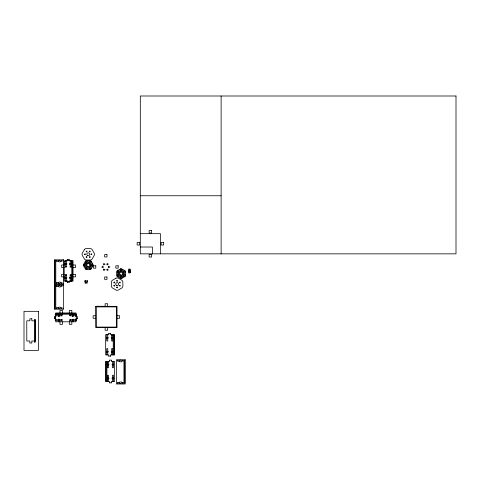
<?xml version="1.0" encoding="UTF-8"?>
<svg xmlns="http://www.w3.org/2000/svg" width="480" height="480" viewBox="0 0 480 480"><rect width="100%" height="100%" fill="white"/><g stroke="black" fill="none" stroke-linecap="round" stroke-linejoin="round"><path stroke-width="0.72" d="M54.534 260.244L54.912 259.86M54.534 285.306L54.912 284.928M54.6 318.768L55.77 318.624L55.794 321.798L76.002 321.798L76.026 318.63L77.202 318.768M55.794 316.752L55.794 312.96L76.002 312.96C75.828 314.814 75.228 318.144 77.202 316.752M63.372 283.758L63.024 284.106M63.372 308.796L63.024 309.174M76.782 316.752L76.38 317.142L76.002 316.752M55.02 318.714L55.404 318.378L55.794 318.768M76.008 318.714L76.404 318.378L76.782 318.768M55.632 317.07L55.794 316.806L55.56 317.112M69.246 260.034L69.246 259.62M69.246 281.022L73.032 281.022L73.032 260.82L69.21 260.82M67.224 260.82C68.886 259.89 64.362 261.96 64.194 260.82L64.194 281.022L67.284 281.028L67.602 281.52L67.224 281.022M67.224 281.808L67.596 281.544L67.224 282.222M140.31 195.756L221.124 195.756M140.322 233.676L160.464 233.676L160.476 253.83M140.31 247.026L152.43 247.026L152.43 253.842M67.29 259.554L69.18 259.554M64.194 264.99L61.668 264.99L61.668 267.516L64.194 267.516M73.032 264.99L75.558 264.99L75.558 267.516L73.032 267.516M65.256 266.628L66.288 266.628M70.182 266.628L71.214 266.628M128.58 270.384L129.846 270.384M128.58 271.644L130.242 271.644M129.294 272.34L130.242 272.34M64.194 274.332L61.668 274.332L61.668 276.852L64.194 276.852M73.032 274.332L75.558 274.332L75.558 276.852L73.032 276.852M65.256 275.214L66.288 275.214M70.182 275.214L71.214 275.214M67.29 282.288L69.18 282.288M55.794 313.404L76.002 313.404M55.794 314.226L76.002 314.226M58.65 314.478L59.256 314.478M72.54 314.478L73.146 314.478M95.658 315.726L93.132 315.726L93.132 318.252L95.658 318.252M117.126 315.726L119.646 315.726L119.646 318.252L117.126 318.252M58.65 316.116L59.256 316.116M72.54 316.116L73.146 316.116M54.6 316.752L55.368 317.142M58.65 319.404L59.256 319.404M72.54 319.404L73.146 319.404M58.65 321.042L59.256 321.042M72.54 321.042L73.146 321.042M108.762 333.432L110.652 333.432M108.762 356.16L110.652 356.16M109.518 360.138L111.414 360.138M109.518 382.866L111.414 382.866M67.224 260.034L67.614 260.388L67.224 259.62M69.246 281.808L69.246 282.222M62.994 259.86L63.372 260.244M54.882 284.106L54.534 283.758M62.994 284.928L63.372 285.306M54.882 309.174L54.534 308.796M55.26 317.112L55.014 316.752M221.124 96L221.124 253.842M114.066 334.692L114.066 354.894M113.442 361.404L113.442 364.254M113.442 364.86L113.442 367.716L112.41 367.716L112.41 364.86M113.442 378.144L113.442 375.294L112.41 375.294L112.41 378.144M113.442 378.75L113.442 381.606M113.244 334.692L113.244 354.894M112.686 334.692L112.686 337.548M112.686 338.154L112.686 341.004L111.654 341.004L111.654 338.154M112.686 351.438L112.686 348.582L111.654 348.582L111.654 351.438M112.686 352.044L112.686 354.894M112.41 361.404L112.41 364.254M112.41 378.75L112.41 381.606M111.654 334.692L111.654 337.548M111.654 352.044L111.654 354.894M111.474 360.204L111.33 361.374L114.504 361.404L114.504 381.606L111.33 381.63L111.474 382.806M110.718 333.492C109.23 335.37 113.184 335.064 114.504 334.692L114.504 354.894L110.574 354.924L110.718 356.094M109.452 360.204L109.596 361.374L105.666 361.404L105.666 381.606C107.082 381.168 110.97 381.018 109.452 382.806M108.696 333.492L108.84 334.662L105.666 334.692L105.666 354.894L108.84 354.924L108.696 356.094M108.522 361.404L108.522 364.254M108.522 364.86L108.522 367.716L107.484 367.716L107.484 364.86M108.522 378.144L108.522 375.294L107.484 375.294L107.484 378.144M108.522 378.75L108.522 381.606M107.76 334.692L107.76 337.548M107.76 338.154L107.76 341.004L106.728 341.004L106.728 338.154M107.76 351.438L107.76 348.582L106.728 348.582L106.728 351.438M107.76 352.044L107.76 354.894M107.652 306.258L107.652 303.732L105.126 303.732L105.126 306.258M107.652 327.72L107.652 330.246L105.126 330.246L105.126 327.72M107.484 361.404L107.484 364.254M107.484 378.75L107.484 381.606M106.926 361.404L106.926 381.606M106.728 334.692L106.728 337.548M106.728 352.044L106.728 354.894M106.11 361.404L106.11 381.606M77.262 316.812L77.262 318.708M72.594 260.82L72.594 281.022M71.772 260.82L71.772 281.022M71.832 312.96L71.832 310.434L69.306 310.434L69.306 312.96M71.832 321.798L71.832 324.324L69.306 324.324L69.306 321.798M71.52 263.676L71.52 264.282M71.52 277.566L71.52 278.172M70.194 314.778L70.194 315.816M70.194 319.704L70.194 320.742M69.876 263.676L69.876 264.282M69.876 277.566L69.876 278.172M66.594 263.676L66.594 264.282M66.594 277.566L66.594 278.172M64.95 263.676L64.95 264.282M64.95 277.566L64.95 278.172M62.49 312.96L62.49 310.434L59.964 310.434L59.964 312.96M62.49 321.798L62.49 324.324L59.964 324.324L59.964 321.798M61.608 314.778L61.608 315.816M61.608 319.704L61.608 320.742M54.534 316.812L54.534 318.708M31.83 318.792L31.83 320.796L35.616 320.796L35.616 341.004L31.83 341.004L31.83 343.008L29.808 343.008L29.808 341.004L26.778 341.004L26.778 320.796L29.808 320.796L29.808 318.792L31.83 318.792M86.142 251.466C87.186 253.248 87.372 249.714 86.142 251.466M86.142 262.26C87.216 264.03 87.39 260.496 86.142 262.26M89.364 257.04C90.27 258.822 90.786 255.402 89.364 257.004M89.364 267.834C90.348 269.61 90.624 266.19 89.364 267.798M113.85 285.696C114.966 287.424 115.014 283.992 113.85 285.66M117.852 275.238C118.932 277.014 119.01 273.498 117.852 275.238M119.424 282.474C120.396 284.25 120.78 280.794 119.43 282.438M123.432 272.022C124.554 273.756 124.578 270.3 123.432 272.022M85.674 281.118L85.626 281.862L84.336 281.118L85.626 280.374L85.674 281.118M87.438 281.118L87.384 281.85L86.118 281.118L87.384 280.386L87.438 281.118M103.068 266.976L103.02 266.238L101.73 266.976L103.02 267.72L103.068 267.03M108.546 266.964L108.6 267.72L109.884 266.976L108.6 266.238L108.546 266.964M103.722 264.168L103.77 264.93L105.054 264.192L103.77 263.448L103.722 264.138M107.898 269.76L107.85 270.51L106.56 269.766L107.85 269.022L107.898 269.76M84.534 254.238C85.602 256.02 85.734 252.516 84.534 254.238M84.534 265.032C85.638 266.814 85.674 263.31 84.534 265.032M84.96 282.852C86.01 284.52 86.052 281.232 84.96 282.816M90.972 254.238C92.106 256.002 92.094 252.504 90.972 254.238M90.972 265.032C92.088 266.808 92.082 263.328 90.972 265.032M116.634 280.854C117.54 282.678 117.99 279.21 116.634 280.854M116.634 287.292C117.558 289.116 117.966 285.648 116.634 287.292M120.642 270.396C121.578 272.214 121.962 268.746 120.648 270.36M120.642 276.84C121.554 278.652 122.004 275.19 120.648 276.804M103.722 269.73L103.77 270.51L105.054 269.766L103.77 269.022L103.728 269.676M107.898 264.198L107.85 264.93L106.56 264.192L107.85 263.448L107.898 264.222M56.352 260.874C57.222 262.704 57.738 259.332 56.364 260.832M56.352 283.002C57.222 284.826 57.738 281.454 56.364 282.954M56.352 285.942C57.282 287.784 57.648 284.322 56.352 285.942M57.93 261.456C63.684 263.622 58.782 257.748 57.936 261.42M56.352 308.064C57.282 309.906 57.648 306.444 56.352 308.064M57.93 282.444C58.728 286.248 63.756 280.428 57.93 282.444M57.93 286.524C63.642 288.768 58.8 282.798 57.936 286.488M57.93 307.512C58.62 311.232 63.828 305.652 57.936 307.476M61.278 260.874C62.13 262.716 62.694 259.308 61.284 260.832M61.278 283.002C62.13 284.838 62.694 281.43 61.284 282.954M61.278 285.942C62.19 287.784 62.628 284.31 61.278 285.942M61.278 308.064C62.19 309.912 62.628 306.432 61.278 308.064M68.856 260.394C69.024 261.498 68.982 259.41 68.856 260.394M68.856 281.382C69.168 282.474 68.868 280.656 68.856 281.37M86.484 282.84C87.234 284.538 87.858 281.406 86.49 282.798M95.658 306.6L95.766 327.612L117.012 327.612L117.012 306.366L96.036 306.258L95.658 306.6M117.438 360.768C118.272 362.604 118.872 359.202 117.444 360.72M117.438 382.89C118.29 384.726 118.848 381.336 117.444 382.848M119.016 361.35C124.65 363.654 120.024 357.636 119.022 361.314M119.016 382.338C119.808 386.13 124.836 380.334 119.016 382.338M122.364 360.768C123.168 362.598 123.846 359.22 122.37 360.72M122.364 382.89C123.186 384.726 123.816 381.336 122.37 382.848M86.142 257.016C87.156 258.828 87.366 255.354 86.142 257.016M86.142 267.81C87.132 269.646 87.402 266.106 86.142 267.81M89.364 251.442C90.462 253.236 90.492 249.702 89.364 251.442M89.364 262.236C90.336 264.036 90.672 260.58 89.37 262.194M113.85 282.45C114.75 284.28 115.242 280.806 113.856 282.414M117.852 271.998C118.896 273.81 119.058 270.3 117.852 271.998M119.424 285.672C120.6 287.436 120.48 283.938 119.424 285.672M123.432 275.214C124.362 277.038 124.806 273.546 123.432 275.214M84.282 249.768L82.368 253.08A2.4 2.4 0 0 0 82.368 255.474L84.282 258.786A2.4 2.4 0 0 0 86.358 259.986L90.18 259.986A2.4 2.4 0 0 0 92.256 258.786L94.17 255.474A2.4 2.4 0 0 0 94.17 253.08L92.256 249.768A2.4 2.4 0 0 0 90.18 248.568L86.358 248.568A2.4 2.4 0 0 0 84.282 249.768M85.374 261.192L83.466 264.504A1.134 1.134 0 0 0 83.466 265.638L85.374 268.95A1.134 1.134 0 0 0 86.358 269.52L90.18 269.52A1.134 1.134 0 0 0 91.164 268.95L93.078 265.638A1.134 1.134 0 0 0 93.078 264.504L91.164 261.192A1.134 1.134 0 0 0 90.18 260.628L86.358 260.628A1.134 1.134 0 0 0 85.374 261.192M120.588 268.848L117.282 270.762A1.134 1.134 0 0 0 116.712 271.746L116.712 275.568A1.134 1.134 0 0 0 117.282 276.552L120.588 278.46A1.134 1.134 0 0 0 121.728 278.46L125.034 276.552A1.134 1.134 0 0 0 125.604 275.568L125.604 271.746A1.134 1.134 0 0 0 125.034 270.762L121.728 268.848A1.134 1.134 0 0 0 120.588 268.848M115.956 278.208L112.644 280.122A2.4 2.4 0 0 0 111.444 282.198L111.444 286.02A2.4 2.4 0 0 0 112.644 288.096L115.956 290.01A2.4 2.4 0 0 0 118.35 290.01L121.662 288.096A2.4 2.4 0 0 0 122.862 286.02L122.862 282.198A2.4 2.4 0 0 0 121.662 280.122L118.35 278.208A2.4 2.4 0 0 0 115.956 278.208M456 96L140.31 96L140.31 253.842L456 253.842L456 96M151.656 230.502L149.13 230.502L149.13 233.028L151.656 233.028L151.656 230.502M139.662 242.502L137.136 242.502L137.136 245.022L139.662 245.022L139.662 242.502M163.65 242.502L161.124 242.502L161.124 245.022L163.65 245.022L163.65 242.502M151.656 254.496L149.13 254.496L149.13 257.022L151.656 257.022L151.656 254.496M106.986 254.604L104.628 254.604L104.628 256.962L106.986 256.962L106.986 254.604M63.372 259.86L54.534 259.86L54.534 284.106L63.372 284.106L63.372 259.86M66.288 260.316L65.256 260.316L65.256 267.132L66.288 267.132L66.288 260.316M71.214 260.316L70.182 260.316L70.182 267.132L71.214 267.132L71.214 260.316M55.794 260.748L54.978 260.748L54.978 283.224L55.794 283.224L55.794 260.748M66.78 263.676L64.764 263.676L64.764 264.282L66.78 264.282L66.78 263.676M71.706 263.676L69.69 263.676L69.69 264.282L71.706 264.282L71.706 263.676M95.79 265.8L93.432 265.8L93.432 268.158L95.79 268.158L95.79 265.8M118.182 265.8L115.824 265.8L115.824 268.158L118.182 268.158L118.182 265.8M129.846 269.118L128.58 269.118L128.58 272.91L129.846 272.91L129.846 269.118M130.242 269.814L129.294 269.814L129.294 272.592L130.242 272.592L130.242 269.814M66.288 274.71L65.256 274.71L65.256 281.526L66.288 281.526L66.288 274.71M71.214 274.71L70.182 274.71L70.182 281.526L71.214 281.526L71.214 274.71M106.986 276.996L104.628 276.996L104.628 279.354L106.986 279.354L106.986 276.996M66.78 277.566L64.764 277.566L64.764 278.172L66.78 278.172L66.78 277.566M71.706 277.566L69.69 277.566L69.69 278.172L71.706 278.172L71.706 277.566M63.372 284.928L54.534 284.928L54.534 309.174L63.372 309.174L63.372 284.928M55.794 285.81L54.978 285.81L54.978 308.292L55.794 308.292L55.794 285.81M116.49 306.888L96.288 306.888L96.288 327.09L116.49 327.09L116.49 306.888M38.394 311.328L24 311.328L24 350.472L38.394 350.472L38.394 311.328M59.256 314.286L58.65 314.286L58.65 316.308L59.256 316.308L59.256 314.286M73.146 314.286L72.54 314.286L72.54 316.308L73.146 316.308L73.146 314.286M62.112 314.778L55.29 314.778L55.29 315.816L62.112 315.816L62.112 314.778M76.506 314.778L69.69 314.778L69.69 315.816L76.506 315.816L76.506 314.778M59.256 319.212L58.65 319.212L58.65 321.234L59.256 321.234L59.256 319.212M73.146 319.212L72.54 319.212L72.54 321.234L73.146 321.234L73.146 319.212M35.178 319.536L34.356 319.536L34.356 342.264L35.178 342.264L35.178 319.536M62.112 319.704L55.29 319.704L55.29 320.742L62.112 320.742L62.112 319.704M76.506 319.704L69.69 319.704L69.69 320.742L76.506 320.742L76.506 319.704M108.066 337.548L106.422 337.548L106.422 338.154L108.066 338.154L108.066 337.548M112.992 337.548L111.348 337.548L111.348 338.154L112.992 338.154L112.992 337.548M108.066 351.438L106.422 351.438L106.422 352.044L108.066 352.044L108.066 351.438M112.992 351.438L111.348 351.438L111.348 352.044L112.992 352.044L112.992 351.438M125.214 359.754L116.376 359.754L116.376 384L125.214 384L125.214 359.754M124.776 360.636L123.954 360.636L123.954 383.118L124.776 383.118L124.776 360.636M108.822 364.254L107.184 364.254L107.184 364.86L108.822 364.86L108.822 364.254M113.748 364.254L112.104 364.254L112.104 364.86L113.748 364.86L113.748 364.254M108.822 378.144L107.184 378.144L107.184 378.75L108.822 378.75L108.822 378.144M113.748 378.144L112.104 378.144L112.104 378.75L113.748 378.75L113.748 378.144M87.546 266.328A1.452 1.452 0 0 0 89.724 265.074A1.452 1.452 0 0 0 87.546 263.814A1.452 1.452 0 0 0 87.546 266.328M90.858 266.166A1.26 1.26 0 0 0 92.754 265.074A1.26 1.26 0 0 0 90.858 263.976A1.26 1.26 0 0 0 90.858 266.166M89.196 263.346A1.26 1.26 0 0 0 91.14 262.344A1.26 1.26 0 0 0 89.298 261.162A1.26 1.26 0 0 0 89.196 263.346M85.968 263.34A1.26 1.26 0 0 0 87.918 262.35A1.26 1.26 0 0 0 86.088 261.156A1.26 1.26 0 0 0 85.968 263.34M84.324 266.106A1.26 1.26 0 0 0 86.31 265.182A1.26 1.26 0 0 0 84.522 263.928A1.26 1.26 0 0 0 84.324 266.106M85.98 268.92A1.26 1.26 0 0 0 87.924 267.918A1.26 1.26 0 0 0 86.082 266.736A1.26 1.26 0 0 0 85.98 268.92M89.19 268.914A1.26 1.26 0 0 0 91.14 267.93A1.26 1.26 0 0 0 89.31 266.73A1.26 1.26 0 0 0 89.19 268.914M87.546 255.534A1.452 1.452 0 0 0 89.724 254.28A1.452 1.452 0 0 0 87.546 253.02A1.452 1.452 0 0 0 87.546 255.534M116.43 285.36A1.446 1.446 0 0 0 118.602 284.112A1.446 1.446 0 0 0 116.43 282.858A1.446 1.446 0 0 0 116.43 285.36M117.678 276.324A1.26 1.26 0 0 0 119.628 275.334A1.26 1.26 0 0 0 117.798 274.14A1.26 1.26 0 0 0 117.678 276.324M117.69 273.108A1.26 1.26 0 0 0 119.634 272.106A1.26 1.26 0 0 0 117.792 270.924A1.26 1.26 0 0 0 117.69 273.108M120.528 271.53A1.26 1.26 0 0 0 122.424 270.438A1.26 1.26 0 0 0 120.528 269.34A1.26 1.26 0 0 0 120.528 271.53M123.258 273.102A1.26 1.26 0 0 0 125.208 272.118A1.26 1.26 0 0 0 123.378 270.918A1.26 1.26 0 0 0 123.258 273.102M123.264 276.33A1.26 1.26 0 0 0 125.208 275.322A1.26 1.26 0 0 0 123.366 274.146A1.26 1.26 0 0 0 123.264 276.33M120.432 277.908A1.26 1.26 0 0 0 122.418 276.99A1.26 1.26 0 0 0 120.63 275.73A1.26 1.26 0 0 0 120.432 277.908M120.432 274.908A1.446 1.446 0 0 0 122.604 273.654A1.446 1.446 0 0 0 120.432 272.4A1.446 1.446 0 0 0 120.432 274.908"/></g></svg>
